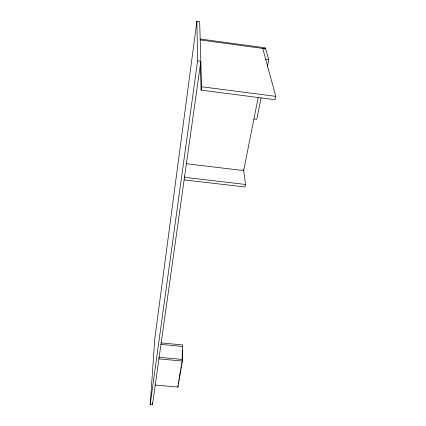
<?xml version="1.0" encoding="UTF-8"?>
<svg xmlns="http://www.w3.org/2000/svg" width="426" height="426" viewBox="0 0 426 426"><rect width="100%" height="100%" fill="white"/><g stroke="black" fill="none" stroke-linecap="round" stroke-linejoin="round"><path stroke-width="0.64" d="M182.115 360.417L182.301 350.657M155.08 385.029L177.935 387.074L182.349 361.062L182.647 344.938L161.033 342.882M184.517 175.997L184.49 177.317L245.546 184.479L245.041 186.993L184.128 179.868M177.935 387.074L177.972 385.455M262.746 48.426L275.787 96.367L275.074 99.695L201.077 90.136L201.573 86.75L199.656 21.683L196.897 21.3L154.771 339.037L150.213 404.503L152.471 404.7L152.599 402.714M150.213 404.503L197.589 60.891L196.897 21.3M152.471 404.7L200.822 61.323L197.589 60.891M178.302 383.501L178.526 382.202M178.744 380.903L178.963 379.603M179.186 378.304L180.613 369.859M180.837 368.559L181.055 367.26M181.274 365.961L181.497 364.661M181.716 363.362L181.934 362.063M182.104 361.067L182.376 359.459L158.818 357.265M258.161 97.586L243.683 170.576L186.098 163.712M261.106 97.964L256.814 119.307L253.923 118.939M267.347 66.925L268.779 59.81L265.702 48.931L262.778 48.532M158.722 358.868L182.349 361.062M160.948 344.4L182.616 346.455M201.573 86.75L275.787 96.367M265.733 59.4L268.779 59.81M200.161 39L265.398 47.872L265.67 48.825L200.193 39.932M243.507 169.255L245.546 184.479M200.348 63.527L201.077 90.136"/></g></svg>
